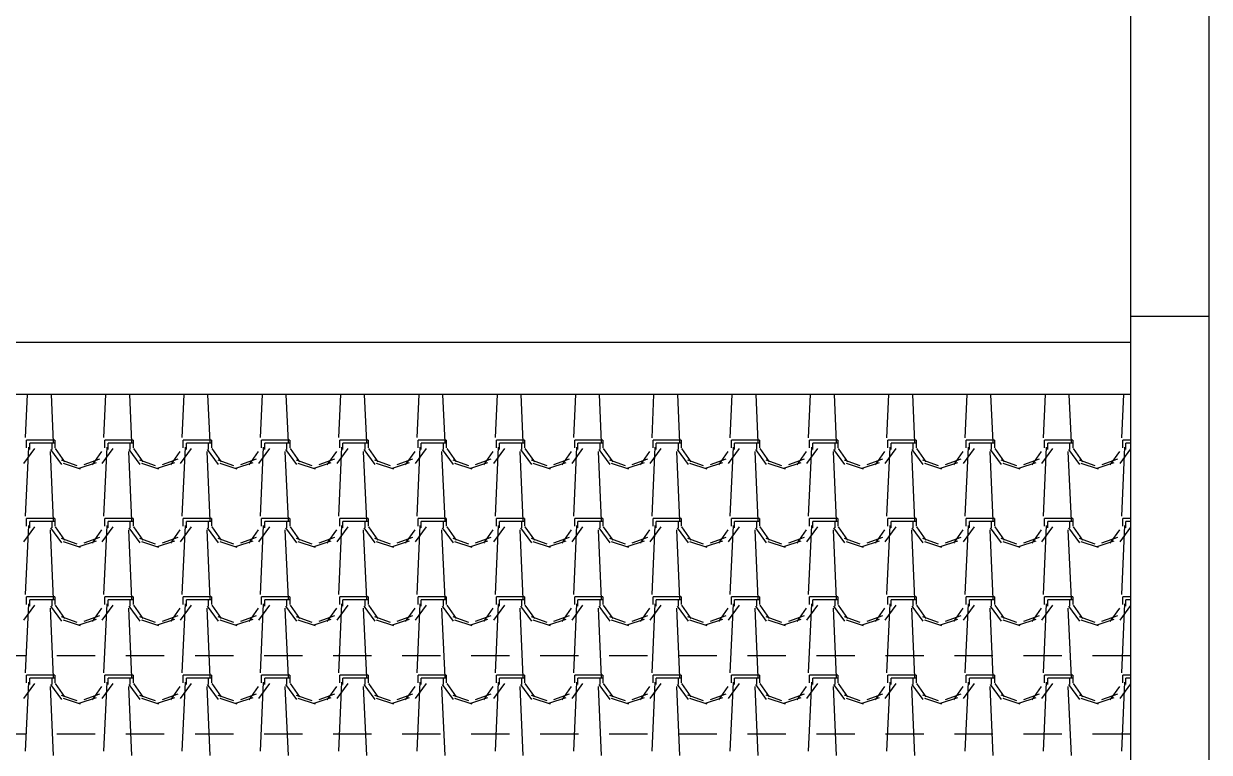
# Model space of a CAD drawing. Header units: millimetres. Extents: x 3923 to 4007, y 744 to 863.
# Drawn here: x 3937.23 to 3941.093, y 853.396 to 855.769 of the extents above; entities that cross this region are included whole.
import ezdxf

# ---------------------------------------------------------------- set-up
doc = ezdxf.new("R2010")
doc.units = ezdxf.units.MM
doc.linetypes.add('HIDDEN2', pattern=[0.1875, 0.125, -0.0625])
doc.layers.add('-HIDRO', color=8, linetype='Continuous')

msp = doc.modelspace()

# ---------------------------------------------------------------- linework, layer by layer
at = {"layer": '-HIDRO'}
for p, q in [((3941.0931, 854.816), (3941.0931, 860.5143)), ((3940.838, 854.816), (3940.838, 860.2592)), ((3940.838, 846.6512), (3940.838, 854.816)), ((3940.838, 854.816), (3941.0931, 854.816)), ((3941.0931, 842.3136), (3941.0931, 854.816)), ((3940.838, 854.7309), (3936.0752, 854.7309)), ((3940.838, 854.5608), (3931.1423, 854.5608))]:
    msp.add_line(p, q, dxfattribs=at)
at = {"layer": '-HIDRO', "linetype": 'Continuous'}
for p, q in [((3937.2413, 854.5608), (3937.2349, 854.4206)), ((3937.3189, 854.5608), (3937.3259, 854.4059)), ((3937.4965, 854.5608), (3937.4901, 854.4206)), ((3937.574, 854.5608), (3937.5811, 854.4059)), ((3937.7516, 854.5608), (3937.7452, 854.4206)), ((3937.8292, 854.5608), (3937.8362, 854.4059)), ((3938.0068, 854.5608), (3938.0004, 854.4206)), ((3938.0843, 854.5608), (3938.0914, 854.4059)), ((3938.2619, 854.5608), (3938.2555, 854.4206)), ((3938.3395, 854.5608), (3938.3465, 854.4059)), ((3938.5171, 854.5608), (3938.5107, 854.4206)), ((3938.5946, 854.5608), (3938.6017, 854.4059)), ((3938.7722, 854.5608), (3938.7658, 854.4206)), ((3938.8498, 854.5608), (3938.8568, 854.4059)), ((3939.0274, 854.5608), (3939.021, 854.4206)), ((3939.1049, 854.5608), (3939.112, 854.4059)), ((3939.2825, 854.5608), (3939.2761, 854.4205)), ((3939.3601, 854.5608), (3939.3671, 854.4059)), ((3939.5377, 854.5608), (3939.5313, 854.4205)), ((3939.6152, 854.5608), (3939.6223, 854.4059)), ((3939.7928, 854.5608), (3939.7864, 854.4205)), ((3939.8704, 854.5608), (3939.8774, 854.4059)), ((3940.048, 854.5608), (3940.0416, 854.4205)), ((3940.1256, 854.5608), (3940.1326, 854.4059)), ((3940.3031, 854.5608), (3940.2967, 854.4205)), ((3940.3807, 854.5608), (3940.3877, 854.4059)), ((3940.5583, 854.5608), (3940.5519, 854.4205)), ((3940.6359, 854.5608), (3940.6429, 854.4059)), ((3940.8134, 854.5608), (3940.8071, 854.4205)), ((3937.321, 854.4126), (3937.2393, 854.4126)), ((3937.2393, 854.3871), (3937.2393, 854.4126)), ((3937.3312, 854.4126), (3937.321, 854.4126)), ((3937.3312, 854.4126), (3937.3312, 854.3871)), ((3937.5761, 854.4126), (3937.4945, 854.4126)), ((3937.4945, 854.3871), (3937.4945, 854.4126)), ((3937.5863, 854.4126), (3937.5761, 854.4126)), ((3937.5863, 854.4126), (3937.5863, 854.3871)), ((3937.8313, 854.4126), (3937.7496, 854.4126)), ((3937.7496, 854.3871), (3937.7496, 854.4126)), ((3937.8415, 854.4126), (3937.8313, 854.4126)), ((3937.8415, 854.4126), (3937.8415, 854.3871)), ((3938.0864, 854.4126), (3938.0048, 854.4126)), ((3938.0048, 854.3871), (3938.0048, 854.4126)), ((3938.0966, 854.4126), (3938.0864, 854.4126)), ((3938.0966, 854.4126), (3938.0966, 854.3871)), ((3938.3416, 854.4126), (3938.2599, 854.4126)), ((3938.2599, 854.3871), (3938.2599, 854.4126)), ((3938.3518, 854.4126), (3938.3416, 854.4126)), ((3938.3518, 854.4126), (3938.3518, 854.3871)), ((3938.5967, 854.4126), (3938.5151, 854.4126)), ((3938.5151, 854.3871), (3938.5151, 854.4126)), ((3938.6069, 854.4126), (3938.5967, 854.4126)), ((3938.6069, 854.4126), (3938.6069, 854.3871)), ((3938.8519, 854.4126), (3938.7702, 854.4126)), ((3938.7702, 854.3871), (3938.7702, 854.4126)), ((3938.8621, 854.4126), (3938.8519, 854.4126)), ((3938.8621, 854.4126), (3938.8621, 854.3871)), ((3939.107, 854.4126), (3939.0254, 854.4126)), ((3939.0254, 854.3871), (3939.0254, 854.4126)), ((3939.1172, 854.4126), (3939.107, 854.4126)), ((3939.1172, 854.4126), (3939.1172, 854.3871)), ((3939.3622, 854.4126), (3939.2805, 854.4126)), ((3939.2805, 854.3871), (3939.2805, 854.4126)), ((3939.3724, 854.4126), (3939.3622, 854.4126)), ((3939.3724, 854.4126), (3939.3724, 854.3871)), ((3939.6173, 854.4126), (3939.5357, 854.4126)), ((3939.5357, 854.3871), (3939.5357, 854.4126)), ((3939.6275, 854.4126), (3939.6173, 854.4126)), ((3939.6275, 854.4126), (3939.6275, 854.3871)), ((3939.8725, 854.4126), (3939.7908, 854.4126)), ((3939.7908, 854.3871), (3939.7908, 854.4126)), ((3939.8827, 854.4126), (3939.8725, 854.4126)), ((3939.8827, 854.4126), (3939.8827, 854.3871)), ((3940.1276, 854.4126), (3940.046, 854.4126)), ((3940.046, 854.3871), (3940.046, 854.4126)), ((3940.1378, 854.4126), (3940.1276, 854.4126)), ((3940.1378, 854.4126), (3940.1378, 854.3871)), ((3940.3828, 854.4126), (3940.3011, 854.4126)), ((3940.3011, 854.3871), (3940.3011, 854.4126)), ((3940.393, 854.4126), (3940.3828, 854.4126)), ((3940.393, 854.4126), (3940.393, 854.3871)), ((3940.6379, 854.4126), (3940.5563, 854.4126)), ((3940.5563, 854.3871), (3940.5563, 854.4126)), ((3940.6481, 854.4126), (3940.6379, 854.4126)), ((3940.6481, 854.4126), (3940.6481, 854.3871)), ((3940.838, 854.4126), (3940.8114, 854.4126)), ((3940.8114, 854.3871), (3940.8114, 854.4126)), ((3937.2305, 854.3367), (3937.2662, 854.3852)), ((3937.2451, 854.39), (3937.2349, 854.1654)), ((3937.321, 854.4024), (3937.2495, 854.4024)), ((3937.2495, 854.382), (3937.2495, 854.4024)), ((3937.3157, 854.3753), (3937.3259, 854.1508)), ((3937.3176, 854.3818), (3937.3533, 854.3333)), ((3937.321, 854.4024), (3937.321, 854.382)), ((3937.3312, 854.4024), (3937.321, 854.4024)), ((3937.3323, 854.3856), (3937.3629, 854.3422)), ((3937.4537, 854.3323), (3937.4843, 854.3757)), ((3937.4857, 854.3367), (3937.5214, 854.3852)), ((3937.5003, 854.39), (3937.4901, 854.1654)), ((3937.5761, 854.4024), (3937.5047, 854.4024)), ((3937.5047, 854.382), (3937.5047, 854.4024)), ((3937.5709, 854.3753), (3937.5811, 854.1508)), ((3937.5727, 854.3818), (3937.6085, 854.3333)), ((3937.5761, 854.4024), (3937.5761, 854.382)), ((3937.5863, 854.4024), (3937.5761, 854.4024)), ((3937.5875, 854.3856), (3937.6181, 854.3422)), ((3937.7088, 854.3323), (3937.7394, 854.3757)), ((3937.7408, 854.3367), (3937.7765, 854.3852)), ((3937.7554, 854.3899), (3937.7452, 854.1654)), ((3937.8313, 854.4024), (3937.7598, 854.4024)), ((3937.7598, 854.382), (3937.7598, 854.4024)), ((3937.826, 854.3753), (3937.8362, 854.1508)), ((3937.8279, 854.3818), (3937.8636, 854.3333)), ((3937.8313, 854.4024), (3937.8313, 854.382)), ((3937.8415, 854.4024), (3937.8313, 854.4024)), ((3937.8426, 854.3856), (3937.8732, 854.3422)), ((3937.964, 854.3323), (3937.9946, 854.3757)), ((3937.996, 854.3367), (3938.0317, 854.3852)), ((3938.0106, 854.3899), (3938.0004, 854.1654)), ((3938.0864, 854.4024), (3938.015, 854.4024)), ((3938.015, 854.382), (3938.015, 854.4024)), ((3938.0812, 854.3753), (3938.0914, 854.1508)), ((3938.083, 854.3818), (3938.1188, 854.3333)), ((3938.0864, 854.4024), (3938.0864, 854.382)), ((3938.0966, 854.4024), (3938.0864, 854.4024)), ((3938.0978, 854.3856), (3938.1284, 854.3422)), ((3938.2191, 854.3323), (3938.2497, 854.3757)), ((3938.2511, 854.3367), (3938.2868, 854.3852)), ((3938.2657, 854.3899), (3938.2555, 854.1654)), ((3938.3416, 854.4024), (3938.2701, 854.4024)), ((3938.2701, 854.382), (3938.2701, 854.4024)), ((3938.3363, 854.3753), (3938.3465, 854.1508)), ((3938.3382, 854.3818), (3938.3739, 854.3333)), ((3938.3416, 854.4024), (3938.3416, 854.382)), ((3938.3518, 854.4024), (3938.3416, 854.4024)), ((3938.3529, 854.3856), (3938.3835, 854.3422)), ((3938.4743, 854.3323), (3938.5049, 854.3757)), ((3938.5063, 854.3367), (3938.542, 854.3852)), ((3938.5209, 854.3899), (3938.5107, 854.1654)), ((3938.5967, 854.4024), (3938.5253, 854.4024)), ((3938.5253, 854.382), (3938.5253, 854.4024)), ((3938.5915, 854.3753), (3938.6017, 854.1508)), ((3938.5933, 854.3818), (3938.6291, 854.3333)), ((3938.5967, 854.4024), (3938.5967, 854.382)), ((3938.6069, 854.4024), (3938.5967, 854.4024)), ((3938.6081, 854.3856), (3938.6387, 854.3422)), ((3938.7294, 854.3323), (3938.76, 854.3757)), ((3938.7614, 854.3367), (3938.7971, 854.3852)), ((3938.776, 854.3899), (3938.7658, 854.1654)), ((3938.8519, 854.4024), (3938.7804, 854.4024)), ((3938.7804, 854.382), (3938.7804, 854.4024)), ((3938.8466, 854.3753), (3938.8568, 854.1508)), ((3938.8485, 854.3818), (3938.8842, 854.3333)), ((3938.8519, 854.4024), (3938.8519, 854.382)), ((3938.8621, 854.4024), (3938.8519, 854.4024)), ((3938.8632, 854.3856), (3938.8938, 854.3422)), ((3938.9846, 854.3323), (3939.0152, 854.3757)), ((3939.0166, 854.3367), (3939.0523, 854.3852)), ((3939.0312, 854.3899), (3939.021, 854.1654)), ((3939.107, 854.4024), (3939.0356, 854.4024)), ((3939.0356, 854.382), (3939.0356, 854.4024)), ((3939.1018, 854.3753), (3939.112, 854.1508)), ((3939.1036, 854.3818), (3939.1394, 854.3333)), ((3939.107, 854.4024), (3939.107, 854.382)), ((3939.1172, 854.4024), (3939.107, 854.4024)), ((3939.1184, 854.3856), (3939.149, 854.3422)), ((3939.2397, 854.3323), (3939.2703, 854.3757)), ((3939.2717, 854.3367), (3939.3074, 854.3852)), ((3939.2863, 854.3899), (3939.2761, 854.1654)), ((3939.3622, 854.4024), (3939.2907, 854.4024)), ((3939.2907, 854.382), (3939.2907, 854.4024)), ((3939.3569, 854.3753), (3939.3671, 854.1508)), ((3939.3588, 854.3818), (3939.3945, 854.3333)), ((3939.3622, 854.4024), (3939.3622, 854.382)), ((3939.3724, 854.4024), (3939.3622, 854.4024)), ((3939.3735, 854.3856), (3939.4041, 854.3422)), ((3939.4949, 854.3323), (3939.5255, 854.3757)), ((3939.5268, 854.3367), (3939.5626, 854.3852)), ((3939.5415, 854.3899), (3939.5313, 854.1654)), ((3939.6173, 854.4024), (3939.5459, 854.4024)), ((3939.5459, 854.382), (3939.5459, 854.4024)), ((3939.6121, 854.3753), (3939.6223, 854.1508)), ((3939.6139, 854.3818), (3939.6496, 854.3333)), ((3939.6173, 854.4024), (3939.6173, 854.382)), ((3939.6275, 854.4024), (3939.6173, 854.4024)), ((3939.6287, 854.3856), (3939.6593, 854.3422)), ((3939.75, 854.3323), (3939.7806, 854.3757)), ((3939.782, 854.3367), (3939.8177, 854.3852)), ((3939.7967, 854.3899), (3939.7864, 854.1654)), ((3939.8725, 854.4024), (3939.801, 854.4024)), ((3939.801, 854.382), (3939.801, 854.4024)), ((3939.8672, 854.3753), (3939.8774, 854.1508)), ((3939.8691, 854.3818), (3939.9048, 854.3333)), ((3939.8725, 854.4024), (3939.8725, 854.382)), ((3939.8827, 854.4024), (3939.8725, 854.4024)), ((3939.8838, 854.3856), (3939.9144, 854.3422)), ((3940.0052, 854.3323), (3940.0358, 854.3757)), ((3940.0371, 854.3367), (3940.0729, 854.3852)), ((3940.0518, 854.3899), (3940.0416, 854.1654)), ((3940.1276, 854.4024), (3940.0562, 854.4024)), ((3940.0562, 854.382), (3940.0562, 854.4024)), ((3940.1224, 854.3753), (3940.1326, 854.1508)), ((3940.1242, 854.3818), (3940.1599, 854.3333)), ((3940.1276, 854.4024), (3940.1276, 854.382)), ((3940.1378, 854.4024), (3940.1276, 854.4024)), ((3940.139, 854.3856), (3940.1696, 854.3422)), ((3940.2603, 854.3323), (3940.2909, 854.3757)), ((3940.2923, 854.3367), (3940.328, 854.3852)), ((3940.307, 854.3899), (3940.2967, 854.1654)), ((3940.3828, 854.4024), (3940.3113, 854.4024)), ((3940.3113, 854.382), (3940.3113, 854.4024)), ((3940.3775, 854.3753), (3940.3877, 854.1508)), ((3940.3794, 854.3818), (3940.4151, 854.3333)), ((3940.3828, 854.4024), (3940.3828, 854.382)), ((3940.393, 854.4024), (3940.3828, 854.4024)), ((3940.3941, 854.3856), (3940.4248, 854.3422)), ((3940.5155, 854.3323), (3940.5461, 854.3757)), ((3940.5474, 854.3367), (3940.5832, 854.3852)), ((3940.5621, 854.3899), (3940.5519, 854.1654)), ((3940.6379, 854.4024), (3940.5665, 854.4024)), ((3940.5665, 854.382), (3940.5665, 854.4024)), ((3940.6327, 854.3753), (3940.6429, 854.1508)), ((3940.6345, 854.3818), (3940.6702, 854.3333)), ((3940.6379, 854.4024), (3940.6379, 854.382)), ((3940.6481, 854.4024), (3940.6379, 854.4024)), ((3940.6493, 854.3856), (3940.6799, 854.3422)), ((3940.7706, 854.3323), (3940.8013, 854.3757)), ((3940.8026, 854.3367), (3940.838, 854.3847)), ((3940.8173, 854.3899), (3940.8071, 854.1654)), ((3940.838, 854.4024), (3940.8216, 854.4024)), ((3940.8216, 854.382), (3940.8216, 854.4024)), ((3937.3521, 854.348), (3937.4031, 854.3301)), ((3937.3581, 854.3372), (3937.4143, 854.3194)), ((3937.4105, 854.3216), (3937.4667, 854.3395)), ((3937.4266, 854.3335), (3937.4776, 854.3514)), ((3937.6073, 854.348), (3937.6583, 854.3301)), ((3937.6133, 854.3372), (3937.6694, 854.3194)), ((3937.6657, 854.3216), (3937.7218, 854.3395)), ((3937.6818, 854.3335), (3937.7328, 854.3514)), ((3937.8624, 854.348), (3937.9134, 854.3301)), ((3937.8684, 854.3372), (3937.9246, 854.3194)), ((3937.9208, 854.3216), (3937.977, 854.3395)), ((3937.9369, 854.3335), (3937.9879, 854.3514)), ((3938.1176, 854.348), (3938.1686, 854.3301)), ((3938.1236, 854.3372), (3938.1797, 854.3194)), ((3938.176, 854.3216), (3938.2321, 854.3395)), ((3938.1921, 854.3335), (3938.2431, 854.3514)), ((3938.3727, 854.348), (3938.4237, 854.3301)), ((3938.3787, 854.3372), (3938.4349, 854.3194)), ((3938.4311, 854.3216), (3938.4873, 854.3395)), ((3938.4472, 854.3335), (3938.4982, 854.3514)), ((3938.6279, 854.348), (3938.6789, 854.3301)), ((3938.6339, 854.3372), (3938.69, 854.3194)), ((3938.6863, 854.3216), (3938.7424, 854.3395)), ((3938.7024, 854.3335), (3938.7534, 854.3514)), ((3938.883, 854.348), (3938.934, 854.3301)), ((3938.889, 854.3372), (3938.9452, 854.3194)), ((3938.9414, 854.3216), (3938.9976, 854.3395)), ((3938.9575, 854.3335), (3939.0085, 854.3514)), ((3939.1382, 854.348), (3939.1892, 854.3301)), ((3939.1442, 854.3372), (3939.2003, 854.3194)), ((3939.1966, 854.3216), (3939.2527, 854.3395)), ((3939.2127, 854.3335), (3939.2637, 854.3514)), ((3939.3933, 854.348), (3939.4443, 854.3301)), ((3939.3993, 854.3372), (3939.4555, 854.3194)), ((3939.4517, 854.3216), (3939.5079, 854.3395)), ((3939.4678, 854.3335), (3939.5188, 854.3514)), ((3939.6485, 854.348), (3939.6995, 854.3301)), ((3939.6545, 854.3372), (3939.7106, 854.3194)), ((3939.7069, 854.3216), (3939.763, 854.3395)), ((3939.723, 854.3335), (3939.774, 854.3514)), ((3939.9036, 854.348), (3939.9546, 854.3301)), ((3939.9096, 854.3372), (3939.9658, 854.3194)), ((3939.962, 854.3216), (3940.0182, 854.3395)), ((3939.9781, 854.3335), (3940.0291, 854.3514)), ((3940.1588, 854.348), (3940.2098, 854.3301)), ((3940.1648, 854.3372), (3940.2209, 854.3194)), ((3940.2172, 854.3216), (3940.2733, 854.3395)), ((3940.2333, 854.3335), (3940.2843, 854.3514)), ((3940.4139, 854.348), (3940.4649, 854.3301)), ((3940.4199, 854.3372), (3940.4761, 854.3194)), ((3940.4723, 854.3216), (3940.5285, 854.3395)), ((3940.4884, 854.3335), (3940.5394, 854.3514)), ((3940.6691, 854.348), (3940.7201, 854.3301)), ((3940.6751, 854.3372), (3940.7312, 854.3194)), ((3940.7275, 854.3216), (3940.7836, 854.3395)), ((3940.7436, 854.3335), (3940.7946, 854.3514)), ((3937.321, 854.1575), (3937.2393, 854.1575)), ((3937.2393, 854.132), (3937.2393, 854.1575)), ((3937.321, 854.1473), (3937.2495, 854.1473)), ((3937.2495, 854.1269), (3937.2495, 854.1473)), ((3937.3312, 854.1575), (3937.321, 854.1575)), ((3937.321, 854.1473), (3937.321, 854.1269)), ((3937.3312, 854.1473), (3937.321, 854.1473)), ((3937.3312, 854.1575), (3937.3312, 854.132)), ((3937.5761, 854.1575), (3937.4945, 854.1575)), ((3937.4945, 854.132), (3937.4945, 854.1575)), ((3937.5761, 854.1473), (3937.5047, 854.1473)), ((3937.5047, 854.1269), (3937.5047, 854.1473)), ((3937.5863, 854.1575), (3937.5761, 854.1575)), ((3937.5761, 854.1473), (3937.5761, 854.1269)), ((3937.5863, 854.1473), (3937.5761, 854.1473)), ((3937.5863, 854.1575), (3937.5863, 854.132)), ((3937.8313, 854.1575), (3937.7496, 854.1575)), ((3937.7496, 854.132), (3937.7496, 854.1575)), ((3937.8313, 854.1473), (3937.7598, 854.1473)), ((3937.7598, 854.1269), (3937.7598, 854.1473)), ((3937.8415, 854.1575), (3937.8313, 854.1575)), ((3937.8313, 854.1473), (3937.8313, 854.1269)), ((3937.8415, 854.1473), (3937.8313, 854.1473)), ((3937.8415, 854.1575), (3937.8415, 854.132)), ((3938.0864, 854.1575), (3938.0048, 854.1575)), ((3938.0048, 854.132), (3938.0048, 854.1575)), ((3938.0864, 854.1473), (3938.015, 854.1473)), ((3938.015, 854.1269), (3938.015, 854.1473)), ((3938.0966, 854.1575), (3938.0864, 854.1575)), ((3938.0864, 854.1473), (3938.0864, 854.1269)), ((3938.0966, 854.1473), (3938.0864, 854.1473)), ((3938.0966, 854.1575), (3938.0966, 854.132)), ((3938.3416, 854.1575), (3938.2599, 854.1575)), ((3938.2599, 854.132), (3938.2599, 854.1575)), ((3938.3416, 854.1473), (3938.2701, 854.1473)), ((3938.2701, 854.1269), (3938.2701, 854.1473)), ((3938.3518, 854.1575), (3938.3416, 854.1575)), ((3938.3416, 854.1473), (3938.3416, 854.1269)), ((3938.3518, 854.1473), (3938.3416, 854.1473)), ((3938.3518, 854.1575), (3938.3518, 854.132)), ((3938.5967, 854.1575), (3938.5151, 854.1575)), ((3938.5151, 854.132), (3938.5151, 854.1575)), ((3938.5967, 854.1473), (3938.5253, 854.1473)), ((3938.5253, 854.1269), (3938.5253, 854.1473)), ((3938.6069, 854.1575), (3938.5967, 854.1575)), ((3938.5967, 854.1473), (3938.5967, 854.1269)), ((3938.6069, 854.1473), (3938.5967, 854.1473)), ((3938.6069, 854.1575), (3938.6069, 854.132)), ((3938.8519, 854.1575), (3938.7702, 854.1575)), ((3938.7702, 854.132), (3938.7702, 854.1575)), ((3938.8519, 854.1473), (3938.7804, 854.1473)), ((3938.7804, 854.1269), (3938.7804, 854.1473)), ((3938.8621, 854.1575), (3938.8519, 854.1575)), ((3938.8519, 854.1473), (3938.8519, 854.1269)), ((3938.8621, 854.1473), (3938.8519, 854.1473)), ((3938.8621, 854.1575), (3938.8621, 854.132)), ((3939.107, 854.1575), (3939.0254, 854.1575)), ((3939.0254, 854.132), (3939.0254, 854.1575)), ((3939.107, 854.1473), (3939.0356, 854.1473)), ((3939.0356, 854.1269), (3939.0356, 854.1473)), ((3939.1172, 854.1575), (3939.107, 854.1575)), ((3939.107, 854.1473), (3939.107, 854.1269)), ((3939.1172, 854.1473), (3939.107, 854.1473)), ((3939.1172, 854.1575), (3939.1172, 854.132)), ((3939.3622, 854.1575), (3939.2805, 854.1575)), ((3939.2805, 854.132), (3939.2805, 854.1575)), ((3939.3622, 854.1473), (3939.2907, 854.1473)), ((3939.2907, 854.1269), (3939.2907, 854.1473)), ((3939.3724, 854.1575), (3939.3622, 854.1575)), ((3939.3622, 854.1473), (3939.3622, 854.1269)), ((3939.3724, 854.1473), (3939.3622, 854.1473)), ((3939.3724, 854.1575), (3939.3724, 854.132)), ((3939.6173, 854.1575), (3939.5357, 854.1575)), ((3939.5357, 854.132), (3939.5357, 854.1575)), ((3939.6173, 854.1473), (3939.5459, 854.1473)), ((3939.5459, 854.1269), (3939.5459, 854.1473)), ((3939.6275, 854.1575), (3939.6173, 854.1575)), ((3939.6173, 854.1473), (3939.6173, 854.1269)), ((3939.6275, 854.1473), (3939.6173, 854.1473)), ((3939.6275, 854.1575), (3939.6275, 854.132)), ((3939.8725, 854.1575), (3939.7908, 854.1575)), ((3939.7908, 854.132), (3939.7908, 854.1575)), ((3939.8725, 854.1473), (3939.801, 854.1473)), ((3939.801, 854.1269), (3939.801, 854.1473)), ((3939.8827, 854.1575), (3939.8725, 854.1575)), ((3939.8725, 854.1473), (3939.8725, 854.1269)), ((3939.8827, 854.1473), (3939.8725, 854.1473)), ((3939.8827, 854.1575), (3939.8827, 854.132)), ((3940.1276, 854.1575), (3940.046, 854.1575)), ((3940.046, 854.132), (3940.046, 854.1575)), ((3940.1276, 854.1473), (3940.0562, 854.1473)), ((3940.0562, 854.1269), (3940.0562, 854.1473)), ((3940.1378, 854.1575), (3940.1276, 854.1575)), ((3940.1276, 854.1473), (3940.1276, 854.1269)), ((3940.1378, 854.1473), (3940.1276, 854.1473)), ((3940.1378, 854.1575), (3940.1378, 854.132)), ((3940.3828, 854.1575), (3940.3011, 854.1575)), ((3940.3011, 854.132), (3940.3011, 854.1575)), ((3940.3828, 854.1473), (3940.3113, 854.1473)), ((3940.3113, 854.1269), (3940.3113, 854.1473)), ((3940.393, 854.1575), (3940.3828, 854.1575)), ((3940.3828, 854.1473), (3940.3828, 854.1269)), ((3940.393, 854.1473), (3940.3828, 854.1473)), ((3940.393, 854.1575), (3940.393, 854.132)), ((3940.6379, 854.1575), (3940.5563, 854.1575)), ((3940.5563, 854.132), (3940.5563, 854.1575)), ((3940.6379, 854.1473), (3940.5665, 854.1473)), ((3940.5665, 854.1269), (3940.5665, 854.1473)), ((3940.6481, 854.1575), (3940.6379, 854.1575)), ((3940.6379, 854.1473), (3940.6379, 854.1269)), ((3940.6481, 854.1473), (3940.6379, 854.1473)), ((3940.6481, 854.1575), (3940.6481, 854.132)), ((3940.838, 854.1575), (3940.8114, 854.1575)), ((3940.8114, 854.132), (3940.8114, 854.1575)), ((3940.838, 854.1473), (3940.8216, 854.1473)), ((3940.8216, 854.1269), (3940.8216, 854.1473)), ((3937.2305, 854.0815), (3937.2662, 854.13)), ((3937.2451, 854.1348), (3937.2349, 853.9103)), ((3937.3157, 854.1201), (3937.3259, 853.8956)), ((3937.3176, 854.1267), (3937.3533, 854.0782)), ((3937.3323, 854.1305), (3937.3629, 854.0871)), ((3937.4537, 854.0771), (3937.4843, 854.1205)), ((3937.4857, 854.0815), (3937.5214, 854.13)), ((3937.5003, 854.1348), (3937.4901, 853.9103)), ((3937.5709, 854.1201), (3937.5811, 853.8956)), ((3937.5727, 854.1267), (3937.6085, 854.0782)), ((3937.5875, 854.1305), (3937.6181, 854.0871)), ((3937.7088, 854.0771), (3937.7394, 854.1205)), ((3937.7408, 854.0815), (3937.7765, 854.13)), ((3937.7554, 854.1348), (3937.7452, 853.9103)), ((3937.826, 854.1201), (3937.8362, 853.8956)), ((3937.8279, 854.1267), (3937.8636, 854.0782)), ((3937.8426, 854.1305), (3937.8732, 854.0871)), ((3937.964, 854.0771), (3937.9946, 854.1205)), ((3937.996, 854.0815), (3938.0317, 854.13)), ((3938.0106, 854.1348), (3938.0004, 853.9103)), ((3938.0812, 854.1201), (3938.0914, 853.8956)), ((3938.083, 854.1267), (3938.1188, 854.0782)), ((3938.0978, 854.1305), (3938.1284, 854.0871)), ((3938.2191, 854.0771), (3938.2497, 854.1205)), ((3938.2511, 854.0815), (3938.2868, 854.13)), ((3938.2657, 854.1348), (3938.2555, 853.9103)), ((3938.3363, 854.1201), (3938.3465, 853.8956)), ((3938.3382, 854.1267), (3938.3739, 854.0782)), ((3938.3529, 854.1305), (3938.3835, 854.0871)), ((3938.4743, 854.0771), (3938.5049, 854.1205)), ((3938.5063, 854.0815), (3938.542, 854.13)), ((3938.5209, 854.1348), (3938.5107, 853.9103)), ((3938.5915, 854.1202), (3938.6017, 853.8956)), ((3938.5933, 854.1267), (3938.6291, 854.0782)), ((3938.6081, 854.1305), (3938.6387, 854.0871)), ((3938.7294, 854.0771), (3938.76, 854.1205)), ((3938.7614, 854.0815), (3938.7971, 854.13)), ((3938.776, 854.1348), (3938.7658, 853.9103)), ((3938.8466, 854.1202), (3938.8568, 853.8956)), ((3938.8485, 854.1267), (3938.8842, 854.0782)), ((3938.8632, 854.1305), (3938.8938, 854.0871)), ((3938.9846, 854.0771), (3939.0152, 854.1205)), ((3939.0165, 854.0815), (3939.0523, 854.13)), ((3939.0312, 854.1348), (3939.021, 853.9103)), ((3939.1018, 854.1202), (3939.112, 853.8956)), ((3939.1036, 854.1267), (3939.1394, 854.0782)), ((3939.1184, 854.1304), (3939.149, 854.0871)), ((3939.2397, 854.0771), (3939.2703, 854.1205)), ((3939.2717, 854.0815), (3939.3074, 854.13)), ((3939.2863, 854.1348), (3939.2761, 853.9102)), ((3939.3569, 854.1202), (3939.3671, 853.8956)), ((3939.3588, 854.1267), (3939.3945, 854.0782)), ((3939.3735, 854.1304), (3939.4041, 854.0871)), ((3939.4949, 854.0771), (3939.5255, 854.1205)), ((3939.5268, 854.0815), (3939.5626, 854.13)), ((3939.5415, 854.1348), (3939.5313, 853.9102)), ((3939.6121, 854.1202), (3939.6223, 853.8956)), ((3939.6139, 854.1267), (3939.6496, 854.0782)), ((3939.6287, 854.1304), (3939.6593, 854.0871)), ((3939.75, 854.0771), (3939.7806, 854.1205)), ((3939.782, 854.0815), (3939.8177, 854.13)), ((3939.7967, 854.1348), (3939.7864, 853.9102)), ((3939.8672, 854.1202), (3939.8774, 853.8956)), ((3939.8691, 854.1267), (3939.9048, 854.0782)), ((3939.8838, 854.1304), (3939.9144, 854.0871)), ((3940.0052, 854.0772), (3940.0358, 854.1205)), ((3940.0371, 854.0815), (3940.0729, 854.13)), ((3940.0518, 854.1348), (3940.0416, 853.9102)), ((3940.1224, 854.1202), (3940.1326, 853.8956)), ((3940.1242, 854.1267), (3940.1599, 854.0782)), ((3940.139, 854.1304), (3940.1696, 854.0871)), ((3940.2603, 854.0772), (3940.291, 854.1205)), ((3940.2923, 854.0815), (3940.328, 854.13)), ((3940.307, 854.1348), (3940.2967, 853.9102)), ((3940.3775, 854.1202), (3940.3877, 853.8956)), ((3940.3794, 854.1267), (3940.4151, 854.0782)), ((3940.3941, 854.1304), (3940.4248, 854.0871)), ((3940.5155, 854.0772), (3940.5461, 854.1205)), ((3940.5474, 854.0815), (3940.5832, 854.13)), ((3940.5621, 854.1348), (3940.5519, 853.9102)), ((3940.6327, 854.1202), (3940.6429, 853.8956)), ((3940.6345, 854.1267), (3940.6702, 854.0782)), ((3940.6493, 854.1304), (3940.6799, 854.0871)), ((3940.7706, 854.0772), (3940.8013, 854.1205)), ((3940.8026, 854.0815), (3940.838, 854.1296)), ((3940.8173, 854.1348), (3940.8071, 853.9102)), ((3937.3521, 854.0929), (3937.4031, 854.075)), ((3937.3581, 854.0821), (3937.4143, 854.0642)), ((3937.4105, 854.0665), (3937.4667, 854.0843)), ((3937.4266, 854.0784), (3937.4776, 854.0962)), ((3937.6073, 854.0929), (3937.6583, 854.075)), ((3937.6133, 854.0821), (3937.6694, 854.0642)), ((3937.6657, 854.0665), (3937.7218, 854.0843)), ((3937.6818, 854.0784), (3937.7328, 854.0962)), ((3937.8624, 854.0929), (3937.9134, 854.075)), ((3937.8684, 854.0821), (3937.9246, 854.0642)), ((3937.9208, 854.0665), (3937.977, 854.0843)), ((3937.9369, 854.0784), (3937.9879, 854.0962)), ((3938.1176, 854.0929), (3938.1686, 854.075)), ((3938.1236, 854.0821), (3938.1797, 854.0642)), ((3938.176, 854.0665), (3938.2321, 854.0843)), ((3938.1921, 854.0784), (3938.2431, 854.0962)), ((3938.3727, 854.0929), (3938.4237, 854.075)), ((3938.3787, 854.0821), (3938.4349, 854.0642)), ((3938.4311, 854.0665), (3938.4873, 854.0843)), ((3938.4472, 854.0784), (3938.4982, 854.0962)), ((3938.6279, 854.0929), (3938.6789, 854.075)), ((3938.6339, 854.0821), (3938.69, 854.0642)), ((3938.6863, 854.0665), (3938.7424, 854.0843)), ((3938.7024, 854.0784), (3938.7534, 854.0962)), ((3938.883, 854.0929), (3938.934, 854.075)), ((3938.889, 854.0821), (3938.9452, 854.0642)), ((3938.9414, 854.0665), (3938.9976, 854.0843)), ((3938.9575, 854.0784), (3939.0085, 854.0962)), ((3939.1382, 854.0929), (3939.1892, 854.075)), ((3939.1442, 854.0821), (3939.2003, 854.0642)), ((3939.1966, 854.0665), (3939.2527, 854.0843)), ((3939.2127, 854.0784), (3939.2637, 854.0962)), ((3939.3933, 854.0929), (3939.4443, 854.075)), ((3939.3993, 854.0821), (3939.4555, 854.0642)), ((3939.4517, 854.0665), (3939.5079, 854.0843)), ((3939.4678, 854.0784), (3939.5188, 854.0962)), ((3939.6485, 854.0929), (3939.6995, 854.075)), ((3939.6545, 854.0821), (3939.7106, 854.0642)), ((3939.7069, 854.0665), (3939.763, 854.0843)), ((3939.723, 854.0784), (3939.774, 854.0962)), ((3939.9036, 854.0929), (3939.9546, 854.075)), ((3939.9096, 854.0821), (3939.9658, 854.0642)), ((3939.962, 854.0665), (3940.0182, 854.0843)), ((3939.9781, 854.0784), (3940.0291, 854.0962)), ((3940.1588, 854.0929), (3940.2098, 854.075)), ((3940.1648, 854.0821), (3940.2209, 854.0642)), ((3940.2172, 854.0665), (3940.2733, 854.0843)), ((3940.2333, 854.0784), (3940.2843, 854.0962)), ((3940.4139, 854.0929), (3940.4649, 854.075)), ((3940.4199, 854.0821), (3940.4761, 854.0642)), ((3940.4723, 854.0665), (3940.5285, 854.0843)), ((3940.4884, 854.0784), (3940.5394, 854.0962)), ((3940.6691, 854.0929), (3940.7201, 854.075)), ((3940.6751, 854.0821), (3940.7312, 854.0642)), ((3940.7275, 854.0665), (3940.7836, 854.0843)), ((3940.7435, 854.0784), (3940.7946, 854.0962)), ((3937.2305, 853.8264), (3937.2662, 853.8749)), ((3937.2451, 853.8797), (3937.2349, 853.6551)), ((3937.321, 853.9023), (3937.2393, 853.9023)), ((3937.2393, 853.8768), (3937.2393, 853.9023)), ((3937.321, 853.8921), (3937.2495, 853.8921)), ((3937.2495, 853.8717), (3937.2495, 853.8921)), ((3937.3176, 853.8715), (3937.3533, 853.823)), ((3937.3312, 853.9023), (3937.321, 853.9023)), ((3937.321, 853.8921), (3937.321, 853.8717)), ((3937.3312, 853.8921), (3937.321, 853.8921)), ((3937.3312, 853.9023), (3937.3312, 853.8768)), ((3937.3323, 853.8753), (3937.3629, 853.8319)), ((3937.4857, 853.8264), (3937.5214, 853.8749)), ((3937.5003, 853.8797), (3937.4901, 853.6551)), ((3937.5761, 853.9023), (3937.4945, 853.9023)), ((3937.4945, 853.8768), (3937.4945, 853.9023)), ((3937.5761, 853.8921), (3937.5047, 853.8921)), ((3937.5047, 853.8717), (3937.5047, 853.8921)), ((3937.5727, 853.8715), (3937.6085, 853.823)), ((3937.5863, 853.9023), (3937.5761, 853.9023)), ((3937.5761, 853.8921), (3937.5761, 853.8717)), ((3937.5863, 853.8921), (3937.5761, 853.8921)), ((3937.5863, 853.9023), (3937.5863, 853.8768)), ((3937.5875, 853.8753), (3937.6181, 853.8319)), ((3937.7408, 853.8264), (3937.7765, 853.8749)), ((3937.7554, 853.8796), (3937.7452, 853.6551)), ((3937.8313, 853.9023), (3937.7496, 853.9023)), ((3937.7496, 853.8768), (3937.7496, 853.9023)), ((3937.8313, 853.8921), (3937.7598, 853.8921)), ((3937.7598, 853.8717), (3937.7598, 853.8921)), ((3937.8279, 853.8715), (3937.8636, 853.823)), ((3937.8415, 853.9023), (3937.8313, 853.9023)), ((3937.8313, 853.8921), (3937.8313, 853.8717)), ((3937.8415, 853.8921), (3937.8313, 853.8921)), ((3937.8415, 853.9023), (3937.8415, 853.8768)), ((3937.8426, 853.8753), (3937.8732, 853.8319)), ((3937.996, 853.8264), (3938.0317, 853.8749)), ((3938.0106, 853.8796), (3938.0004, 853.6551)), ((3938.0864, 853.9023), (3938.0048, 853.9023)), ((3938.0048, 853.8768), (3938.0048, 853.9023)), ((3938.0864, 853.8921), (3938.015, 853.8921)), ((3938.015, 853.8717), (3938.015, 853.8921)), ((3938.083, 853.8715), (3938.1188, 853.823)), ((3938.0966, 853.9023), (3938.0864, 853.9023)), ((3938.0864, 853.8921), (3938.0864, 853.8717)), ((3938.0966, 853.8921), (3938.0864, 853.8921)), ((3938.0966, 853.9023), (3938.0966, 853.8768)), ((3938.0978, 853.8753), (3938.1284, 853.8319)), ((3938.2511, 853.8264), (3938.2868, 853.8749)), ((3938.2657, 853.8796), (3938.2555, 853.6551)), ((3938.3416, 853.9023), (3938.2599, 853.9023)), ((3938.2599, 853.8768), (3938.2599, 853.9023)), ((3938.3416, 853.8921), (3938.2701, 853.8921)), ((3938.2701, 853.8717), (3938.2701, 853.8921)), ((3938.3382, 853.8715), (3938.3739, 853.823)), ((3938.3518, 853.9023), (3938.3416, 853.9023)), ((3938.3416, 853.8921), (3938.3416, 853.8717)), ((3938.3518, 853.8921), (3938.3416, 853.8921)), ((3938.3518, 853.9023), (3938.3518, 853.8768)), ((3938.3529, 853.8753), (3938.3835, 853.8319)), ((3938.5063, 853.8264), (3938.542, 853.8749)), ((3938.5209, 853.8796), (3938.5107, 853.6551)), ((3938.5967, 853.9023), (3938.5151, 853.9023)), ((3938.5151, 853.8768), (3938.5151, 853.9023)), ((3938.5967, 853.8921), (3938.5253, 853.8921)), ((3938.5253, 853.8717), (3938.5253, 853.8921)), ((3938.5933, 853.8715), (3938.6291, 853.823)), ((3938.6069, 853.9023), (3938.5967, 853.9023)), ((3938.5967, 853.8921), (3938.5967, 853.8717)), ((3938.6069, 853.8921), (3938.5967, 853.8921)), ((3938.6069, 853.9023), (3938.6069, 853.8768)), ((3938.6081, 853.8753), (3938.6387, 853.8319)), ((3938.7614, 853.8264), (3938.7971, 853.8749)), ((3938.776, 853.8796), (3938.7658, 853.6551)), ((3938.8519, 853.9023), (3938.7702, 853.9023)), ((3938.7702, 853.8768), (3938.7702, 853.9023)), ((3938.8519, 853.8921), (3938.7804, 853.8921)), ((3938.7804, 853.8717), (3938.7804, 853.8921)), ((3938.8485, 853.8715), (3938.8842, 853.823)), ((3938.8621, 853.9023), (3938.8519, 853.9023)), ((3938.8519, 853.8921), (3938.8519, 853.8717)), ((3938.8621, 853.8921), (3938.8519, 853.8921)), ((3938.8621, 853.9023), (3938.8621, 853.8768)), ((3938.8632, 853.8753), (3938.8938, 853.8319)), ((3939.0165, 853.8264), (3939.0523, 853.8749)), ((3939.0312, 853.8796), (3939.021, 853.6551)), ((3939.107, 853.9023), (3939.0254, 853.9023)), ((3939.0254, 853.8768), (3939.0254, 853.9023)), ((3939.107, 853.8921), (3939.0356, 853.8921)), ((3939.0356, 853.8717), (3939.0356, 853.8921)), ((3939.1036, 853.8715), (3939.1394, 853.823)), ((3939.1172, 853.9023), (3939.107, 853.9023)), ((3939.107, 853.8921), (3939.107, 853.8717)), ((3939.1172, 853.8921), (3939.107, 853.8921)), ((3939.1172, 853.9023), (3939.1172, 853.8768)), ((3939.1184, 853.8753), (3939.149, 853.8319)), ((3939.2717, 853.8264), (3939.3074, 853.8749)), ((3939.2863, 853.8796), (3939.2761, 853.6551)), ((3939.3622, 853.9023), (3939.2805, 853.9023)), ((3939.2805, 853.8768), (3939.2805, 853.9023)), ((3939.3622, 853.8921), (3939.2907, 853.8921)), ((3939.2907, 853.8717), (3939.2907, 853.8921)), ((3939.3588, 853.8715), (3939.3945, 853.823)), ((3939.3724, 853.9023), (3939.3622, 853.9023)), ((3939.3622, 853.8921), (3939.3622, 853.8717)), ((3939.3724, 853.8921), (3939.3622, 853.8921)), ((3939.3724, 853.9023), (3939.3724, 853.8768)), ((3939.3735, 853.8753), (3939.4041, 853.8319)), ((3939.5268, 853.8264), (3939.5626, 853.8749)), ((3939.5415, 853.8796), (3939.5313, 853.6551)), ((3939.6173, 853.9023), (3939.5357, 853.9023)), ((3939.5357, 853.8768), (3939.5357, 853.9023)), ((3939.6173, 853.8921), (3939.5459, 853.8921)), ((3939.5459, 853.8717), (3939.5459, 853.8921)), ((3939.6139, 853.8715), (3939.6497, 853.823)), ((3939.6275, 853.9023), (3939.6173, 853.9023)), ((3939.6173, 853.8921), (3939.6173, 853.8717)), ((3939.6275, 853.8921), (3939.6173, 853.8921)), ((3939.6275, 853.9023), (3939.6275, 853.8768)), ((3939.6287, 853.8753), (3939.6593, 853.8319)), ((3939.782, 853.8264), (3939.8177, 853.8749)), ((3939.7967, 853.8796), (3939.7864, 853.6551)), ((3939.8725, 853.9023), (3939.7908, 853.9023)), ((3939.7908, 853.8768), (3939.7908, 853.9023)), ((3939.8725, 853.8921), (3939.801, 853.8921)), ((3939.801, 853.8717), (3939.801, 853.8921)), ((3939.8691, 853.8715), (3939.9048, 853.823)), ((3939.8827, 853.9023), (3939.8725, 853.9023)), ((3939.8725, 853.8921), (3939.8725, 853.8717)), ((3939.8827, 853.8921), (3939.8725, 853.8921)), ((3939.8827, 853.9023), (3939.8827, 853.8768)), ((3939.8838, 853.8753), (3939.9144, 853.8319)), ((3940.0371, 853.8264), (3940.0729, 853.8749)), ((3940.0518, 853.8796), (3940.0416, 853.6551)), ((3940.1276, 853.9023), (3940.046, 853.9023)), ((3940.046, 853.8768), (3940.046, 853.9023)), ((3940.1276, 853.8921), (3940.0562, 853.8921)), ((3940.0562, 853.8717), (3940.0562, 853.8921)), ((3940.1242, 853.8715), (3940.1599, 853.823)), ((3940.1378, 853.9023), (3940.1276, 853.9023)), ((3940.1276, 853.8921), (3940.1276, 853.8717)), ((3940.1378, 853.8921), (3940.1276, 853.8921)), ((3940.1378, 853.9023), (3940.1378, 853.8768)), ((3940.139, 853.8753), (3940.1696, 853.8319)), ((3940.2923, 853.8264), (3940.328, 853.8749)), ((3940.307, 853.8796), (3940.2967, 853.6551)), ((3940.3828, 853.9023), (3940.3011, 853.9023)), ((3940.3011, 853.8768), (3940.3011, 853.9023)), ((3940.3828, 853.8921), (3940.3113, 853.8921)), ((3940.3113, 853.8717), (3940.3113, 853.8921)), ((3940.3794, 853.8715), (3940.4151, 853.823)), ((3940.393, 853.9023), (3940.3828, 853.9023)), ((3940.3828, 853.8921), (3940.3828, 853.8717)), ((3940.393, 853.8921), (3940.3828, 853.8921)), ((3940.393, 853.9023), (3940.393, 853.8768)), ((3940.3941, 853.8753), (3940.4248, 853.8319)), ((3940.5474, 853.8264), (3940.5832, 853.8749)), ((3940.5621, 853.8796), (3940.5519, 853.6551)), ((3940.6379, 853.9023), (3940.5563, 853.9023)), ((3940.5563, 853.8768), (3940.5563, 853.9023)), ((3940.6379, 853.8921), (3940.5665, 853.8921)), ((3940.5665, 853.8717), (3940.5665, 853.8921)), ((3940.6345, 853.8715), (3940.6702, 853.823)), ((3940.6481, 853.9023), (3940.6379, 853.9023)), ((3940.6379, 853.8921), (3940.6379, 853.8717)), ((3940.6481, 853.8921), (3940.6379, 853.8921)), ((3940.6481, 853.9023), (3940.6481, 853.8768)), ((3940.6493, 853.8753), (3940.6799, 853.8319)), ((3940.8026, 853.8264), (3940.838, 853.8745)), ((3940.8173, 853.8796), (3940.8071, 853.6551)), ((3940.838, 853.9023), (3940.8114, 853.9023)), ((3940.8114, 853.8768), (3940.8114, 853.9023)), ((3940.838, 853.8921), (3940.8216, 853.8921)), ((3940.8216, 853.8717), (3940.8216, 853.8921)), ((3937.3157, 853.865), (3937.3259, 853.6405)), ((3937.3521, 853.8377), (3937.4031, 853.8198)), ((3937.4266, 853.8232), (3937.4776, 853.8411)), ((3937.4537, 853.822), (3937.4843, 853.8654)), ((3937.5709, 853.865), (3937.5811, 853.6405)), ((3937.6073, 853.8377), (3937.6583, 853.8198)), ((3937.6818, 853.8232), (3937.7328, 853.8411)), ((3937.7088, 853.822), (3937.7394, 853.8654)), ((3937.826, 853.865), (3937.8362, 853.6405)), ((3937.8624, 853.8377), (3937.9134, 853.8198)), ((3937.9369, 853.8232), (3937.9879, 853.8411)), ((3937.964, 853.822), (3937.9946, 853.8654)), ((3938.0812, 853.865), (3938.0914, 853.6405)), ((3938.1176, 853.8377), (3938.1686, 853.8198)), ((3938.1921, 853.8232), (3938.2431, 853.8411)), ((3938.2191, 853.822), (3938.2497, 853.8654)), ((3938.3363, 853.865), (3938.3465, 853.6405)), ((3938.3727, 853.8377), (3938.4237, 853.8198)), ((3938.4472, 853.8232), (3938.4982, 853.8411)), ((3938.4743, 853.822), (3938.5049, 853.8654)), ((3938.5915, 853.865), (3938.6017, 853.6405)), ((3938.6279, 853.8377), (3938.6789, 853.8198)), ((3938.7024, 853.8232), (3938.7534, 853.8411)), ((3938.7294, 853.822), (3938.76, 853.8654)), ((3938.8466, 853.865), (3938.8568, 853.6405)), ((3938.883, 853.8377), (3938.934, 853.8198)), ((3938.9575, 853.8232), (3939.0085, 853.8411)), ((3938.9846, 853.822), (3939.0152, 853.8654)), ((3939.1018, 853.865), (3939.112, 853.6405)), ((3939.1382, 853.8377), (3939.1892, 853.8198)), ((3939.2127, 853.8232), (3939.2637, 853.8411)), ((3939.2397, 853.822), (3939.2703, 853.8654)), ((3939.3569, 853.865), (3939.3671, 853.6405)), ((3939.3933, 853.8377), (3939.4443, 853.8198)), ((3939.4678, 853.8232), (3939.5188, 853.8411)), ((3939.4949, 853.822), (3939.5255, 853.8654)), ((3939.6121, 853.865), (3939.6223, 853.6405)), ((3939.6485, 853.8377), (3939.6995, 853.8198)), ((3939.723, 853.8232), (3939.774, 853.8411)), ((3939.75, 853.822), (3939.7806, 853.8654)), ((3939.8672, 853.865), (3939.8774, 853.6405)), ((3939.9036, 853.8377), (3939.9546, 853.8198)), ((3939.9781, 853.8232), (3940.0291, 853.8411)), ((3940.0052, 853.822), (3940.0358, 853.8654)), ((3940.1224, 853.865), (3940.1326, 853.6405)), ((3940.1588, 853.8377), (3940.2098, 853.8198)), ((3940.2332, 853.8232), (3940.2843, 853.8411)), ((3940.2603, 853.822), (3940.291, 853.8654)), ((3940.3775, 853.865), (3940.3877, 853.6405)), ((3940.4139, 853.8377), (3940.4649, 853.8198)), ((3940.4884, 853.8232), (3940.5394, 853.8411)), ((3940.5155, 853.822), (3940.5461, 853.8654)), ((3940.6327, 853.865), (3940.6429, 853.6405)), ((3940.6691, 853.8377), (3940.7201, 853.8198)), ((3940.7435, 853.8232), (3940.7946, 853.8411)), ((3940.7706, 853.822), (3940.8013, 853.8654)), ((3937.3581, 853.8269), (3937.4143, 853.8091)), ((3937.4105, 853.8113), (3937.4667, 853.8292)), ((3937.6133, 853.8269), (3937.6694, 853.8091)), ((3937.6657, 853.8113), (3937.7218, 853.8292)), ((3937.8684, 853.8269), (3937.9246, 853.8091)), ((3937.9208, 853.8113), (3937.977, 853.8292)), ((3938.1236, 853.8269), (3938.1797, 853.8091)), ((3938.176, 853.8113), (3938.2321, 853.8292)), ((3938.3787, 853.8269), (3938.4349, 853.8091)), ((3938.4311, 853.8113), (3938.4873, 853.8292)), ((3938.6339, 853.8269), (3938.69, 853.8091)), ((3938.6863, 853.8113), (3938.7424, 853.8292)), ((3938.889, 853.8269), (3938.9452, 853.8091)), ((3938.9414, 853.8113), (3938.9976, 853.8292)), ((3939.1442, 853.8269), (3939.2003, 853.8091)), ((3939.1966, 853.8113), (3939.2527, 853.8292)), ((3939.3993, 853.8269), (3939.4555, 853.8091)), ((3939.4517, 853.8113), (3939.5079, 853.8292)), ((3939.6545, 853.8269), (3939.7106, 853.8091)), ((3939.7069, 853.8113), (3939.763, 853.8292)), ((3939.9096, 853.8269), (3939.9658, 853.8091)), ((3939.962, 853.8113), (3940.0182, 853.8292)), ((3940.1648, 853.8269), (3940.2209, 853.8091)), ((3940.2172, 853.8113), (3940.2733, 853.8292)), ((3940.4199, 853.8269), (3940.4761, 853.8091)), ((3940.4723, 853.8113), (3940.5285, 853.8292)), ((3940.6751, 853.8269), (3940.7312, 853.8091)), ((3940.7275, 853.8113), (3940.7836, 853.8292)), ((3937.321, 853.6472), (3937.2393, 853.6472)), ((3937.2393, 853.6217), (3937.2393, 853.6472)), ((3937.3312, 853.6472), (3937.321, 853.6472)), ((3937.3312, 853.6472), (3937.3312, 853.6217)), ((3937.5761, 853.6472), (3937.4945, 853.6472)), ((3937.4945, 853.6217), (3937.4945, 853.6472)), ((3937.5863, 853.6472), (3937.5761, 853.6472)), ((3937.5863, 853.6472), (3937.5863, 853.6217)), ((3937.8313, 853.6472), (3937.7496, 853.6472)), ((3937.7496, 853.6217), (3937.7496, 853.6472)), ((3937.8415, 853.6472), (3937.8313, 853.6472)), ((3937.8415, 853.6472), (3937.8415, 853.6217)), ((3938.0864, 853.6472), (3938.0048, 853.6472)), ((3938.0048, 853.6217), (3938.0048, 853.6472)), ((3938.0966, 853.6472), (3938.0864, 853.6472)), ((3938.0966, 853.6472), (3938.0966, 853.6217)), ((3938.3416, 853.6472), (3938.2599, 853.6472)), ((3938.2599, 853.6217), (3938.2599, 853.6472)), ((3938.3518, 853.6472), (3938.3416, 853.6472)), ((3938.3518, 853.6472), (3938.3518, 853.6217)), ((3938.5967, 853.6472), (3938.5151, 853.6472)), ((3938.5151, 853.6217), (3938.5151, 853.6472)), ((3938.6069, 853.6472), (3938.5967, 853.6472)), ((3938.6069, 853.6472), (3938.6069, 853.6217)), ((3938.8519, 853.6472), (3938.7702, 853.6472)), ((3938.7702, 853.6217), (3938.7702, 853.6472)), ((3938.8621, 853.6472), (3938.8519, 853.6472)), ((3938.8621, 853.6472), (3938.8621, 853.6217)), ((3939.107, 853.6472), (3939.0254, 853.6472)), ((3939.0254, 853.6217), (3939.0254, 853.6472)), ((3939.1172, 853.6472), (3939.107, 853.6472)), ((3939.1172, 853.6472), (3939.1172, 853.6217)), ((3939.3622, 853.6472), (3939.2805, 853.6472)), ((3939.2805, 853.6217), (3939.2805, 853.6472)), ((3939.3724, 853.6472), (3939.3622, 853.6472)), ((3939.3724, 853.6472), (3939.3724, 853.6217)), ((3939.6173, 853.6472), (3939.5357, 853.6472)), ((3939.5357, 853.6217), (3939.5357, 853.6472)), ((3939.6275, 853.6472), (3939.6173, 853.6472)), ((3939.6275, 853.6472), (3939.6275, 853.6217)), ((3939.8725, 853.6472), (3939.7908, 853.6472)), ((3939.7908, 853.6217), (3939.7908, 853.6472)), ((3939.8827, 853.6472), (3939.8725, 853.6472)), ((3939.8827, 853.6472), (3939.8827, 853.6217)), ((3940.1276, 853.6472), (3940.046, 853.6472)), ((3940.046, 853.6217), (3940.046, 853.6472)), ((3940.1378, 853.6472), (3940.1276, 853.6472)), ((3940.1378, 853.6472), (3940.1378, 853.6217)), ((3940.3828, 853.6472), (3940.3011, 853.6472)), ((3940.3011, 853.6217), (3940.3011, 853.6472)), ((3940.393, 853.6472), (3940.3828, 853.6472)), ((3940.393, 853.6472), (3940.393, 853.6217)), ((3940.6379, 853.6472), (3940.5563, 853.6472)), ((3940.5563, 853.6217), (3940.5563, 853.6472)), ((3940.6481, 853.6472), (3940.6379, 853.6472)), ((3940.6481, 853.6472), (3940.6481, 853.6217)), ((3940.838, 853.6472), (3940.8114, 853.6472)), ((3940.8114, 853.6217), (3940.8114, 853.6472)), ((3937.2305, 853.5712), (3937.2662, 853.6197)), ((3937.2451, 853.6245), (3937.2349, 853.4)), ((3937.321, 853.637), (3937.2495, 853.637)), ((3937.2495, 853.6166), (3937.2495, 853.637)), ((3937.3157, 853.6098), (3937.3259, 853.3853)), ((3937.3176, 853.6164), (3937.3533, 853.5679)), ((3937.321, 853.637), (3937.321, 853.6166)), ((3937.3312, 853.637), (3937.321, 853.637)), ((3937.3323, 853.6202), (3937.3629, 853.5768)), ((3937.4537, 853.5668), (3937.4843, 853.6102)), ((3937.4857, 853.5712), (3937.5214, 853.6197)), ((3937.5003, 853.6245), (3937.4901, 853.4)), ((3937.5761, 853.637), (3937.5047, 853.637)), ((3937.5047, 853.6166), (3937.5047, 853.637)), ((3937.5709, 853.6098), (3937.5811, 853.3853)), ((3937.5728, 853.6164), (3937.6085, 853.5679)), ((3937.5761, 853.637), (3937.5761, 853.6166)), ((3937.5863, 853.637), (3937.5761, 853.637)), ((3937.5875, 853.6202), (3937.6181, 853.5768)), ((3937.7088, 853.5668), (3937.7394, 853.6102)), ((3937.7408, 853.5712), (3937.7765, 853.6197)), ((3937.7554, 853.6245), (3937.7452, 853.4)), ((3937.8313, 853.637), (3937.7598, 853.637)), ((3937.7598, 853.6166), (3937.7598, 853.637)), ((3937.826, 853.6098), (3937.8362, 853.3853)), ((3937.8279, 853.6164), (3937.8636, 853.5679)), ((3937.8313, 853.637), (3937.8313, 853.6166)), ((3937.8415, 853.637), (3937.8313, 853.637)), ((3937.8426, 853.6202), (3937.8732, 853.5768)), ((3937.964, 853.5668), (3937.9946, 853.6102)), ((3937.996, 853.5712), (3938.0317, 853.6197)), ((3938.0106, 853.6245), (3938.0004, 853.4)), ((3938.0864, 853.637), (3938.015, 853.637)), ((3938.015, 853.6166), (3938.015, 853.637)), ((3938.0812, 853.6098), (3938.0914, 853.3853)), ((3938.083, 853.6164), (3938.1188, 853.5679)), ((3938.0864, 853.637), (3938.0864, 853.6166)), ((3938.0966, 853.637), (3938.0864, 853.637)), ((3938.0978, 853.6202), (3938.1284, 853.5768)), ((3938.2191, 853.5668), (3938.2497, 853.6102)), ((3938.2511, 853.5712), (3938.2868, 853.6197)), ((3938.2657, 853.6245), (3938.2555, 853.4)), ((3938.3416, 853.637), (3938.2701, 853.637)), ((3938.2701, 853.6166), (3938.2701, 853.637)), ((3938.3363, 853.6098), (3938.3465, 853.3853)), ((3938.3382, 853.6164), (3938.3739, 853.5679)), ((3938.3416, 853.637), (3938.3416, 853.6166)), ((3938.3518, 853.637), (3938.3416, 853.637)), ((3938.3529, 853.6202), (3938.3835, 853.5768)), ((3938.4743, 853.5668), (3938.5049, 853.6102)), ((3938.5062, 853.5712), (3938.542, 853.6197)), ((3938.5209, 853.6245), (3938.5107, 853.4)), ((3938.5967, 853.637), (3938.5253, 853.637)), ((3938.5253, 853.6166), (3938.5253, 853.637)), ((3938.5915, 853.6099), (3938.6017, 853.3853)), ((3938.5933, 853.6164), (3938.6291, 853.5679)), ((3938.5967, 853.637), (3938.5967, 853.6166)), ((3938.6069, 853.637), (3938.5967, 853.637)), ((3938.6081, 853.6202), (3938.6387, 853.5768)), ((3938.7294, 853.5668), (3938.76, 853.6102)), ((3938.7614, 853.5712), (3938.7971, 853.6197)), ((3938.776, 853.6245), (3938.7658, 853.4)), ((3938.8519, 853.637), (3938.7804, 853.637)), ((3938.7804, 853.6166), (3938.7804, 853.637)), ((3938.8466, 853.6099), (3938.8568, 853.3853)), ((3938.8485, 853.6164), (3938.8842, 853.5679)), ((3938.8519, 853.637), (3938.8519, 853.6166)), ((3938.8621, 853.637), (3938.8519, 853.637)), ((3938.8632, 853.6202), (3938.8938, 853.5768)), ((3938.9846, 853.5668), (3939.0152, 853.6102)), ((3939.0165, 853.5712), (3939.0523, 853.6197)), ((3939.0312, 853.6245), (3939.021, 853.4)), ((3939.107, 853.637), (3939.0356, 853.637)), ((3939.0356, 853.6166), (3939.0356, 853.637)), ((3939.1018, 853.6099), (3939.112, 853.3853)), ((3939.1036, 853.6164), (3939.1394, 853.5679)), ((3939.107, 853.637), (3939.107, 853.6166)), ((3939.1172, 853.637), (3939.107, 853.637)), ((3939.1184, 853.6202), (3939.149, 853.5768)), ((3939.2397, 853.5668), (3939.2703, 853.6102)), ((3939.2717, 853.5712), (3939.3074, 853.6197)), ((3939.2863, 853.6245), (3939.2761, 853.3999)), ((3939.3622, 853.637), (3939.2907, 853.637)), ((3939.2907, 853.6166), (3939.2907, 853.637)), ((3939.3569, 853.6099), (3939.3671, 853.3853)), ((3939.3588, 853.6164), (3939.3945, 853.5679)), ((3939.3622, 853.637), (3939.3622, 853.6166)), ((3939.3724, 853.637), (3939.3622, 853.637)), ((3939.3735, 853.6202), (3939.4041, 853.5768)), ((3939.4949, 853.5669), (3939.5255, 853.6102)), ((3939.5268, 853.5712), (3939.5626, 853.6197)), ((3939.5415, 853.6245), (3939.5313, 853.3999)), ((3939.6173, 853.637), (3939.5459, 853.637)), ((3939.5459, 853.6166), (3939.5459, 853.637)), ((3939.6121, 853.6099), (3939.6223, 853.3853)), ((3939.6139, 853.6164), (3939.6497, 853.5679)), ((3939.6173, 853.637), (3939.6173, 853.6166)), ((3939.6275, 853.637), (3939.6173, 853.637)), ((3939.6287, 853.6201), (3939.6593, 853.5768)), ((3939.75, 853.5669), (3939.7806, 853.6102)), ((3939.782, 853.5712), (3939.8177, 853.6197)), ((3939.7967, 853.6245), (3939.7864, 853.3999)), ((3939.8725, 853.637), (3939.801, 853.637)), ((3939.801, 853.6166), (3939.801, 853.637)), ((3939.8672, 853.6099), (3939.8774, 853.3853)), ((3939.8691, 853.6164), (3939.9048, 853.5679)), ((3939.8725, 853.637), (3939.8725, 853.6166)), ((3939.8827, 853.637), (3939.8725, 853.637)), ((3939.8838, 853.6201), (3939.9144, 853.5768)), ((3940.0052, 853.5669), (3940.0358, 853.6102)), ((3940.0371, 853.5712), (3940.0729, 853.6197)), ((3940.0518, 853.6245), (3940.0416, 853.3999)), ((3940.1276, 853.637), (3940.0562, 853.637)), ((3940.0562, 853.6166), (3940.0562, 853.637)), ((3940.1224, 853.6099), (3940.1326, 853.3853)), ((3940.1242, 853.6164), (3940.1599, 853.5679)), ((3940.1276, 853.637), (3940.1276, 853.6166)), ((3940.1378, 853.637), (3940.1276, 853.637)), ((3940.139, 853.6201), (3940.1696, 853.5768)), ((3940.2603, 853.5669), (3940.291, 853.6102)), ((3940.2923, 853.5712), (3940.328, 853.6197)), ((3940.307, 853.6245), (3940.2967, 853.3999)), ((3940.3828, 853.637), (3940.3113, 853.637)), ((3940.3113, 853.6166), (3940.3113, 853.637)), ((3940.3775, 853.6099), (3940.3877, 853.3853)), ((3940.3794, 853.6164), (3940.4151, 853.5679)), ((3940.3828, 853.637), (3940.3828, 853.6166)), ((3940.393, 853.637), (3940.3828, 853.637)), ((3940.3941, 853.6201), (3940.4247, 853.5768)), ((3940.5155, 853.5669), (3940.5461, 853.6102)), ((3940.5474, 853.5712), (3940.5832, 853.6197)), ((3940.5621, 853.6245), (3940.5519, 853.3999)), ((3940.6379, 853.637), (3940.5665, 853.637)), ((3940.5665, 853.6166), (3940.5665, 853.637)), ((3940.6327, 853.6099), (3940.6429, 853.3853)), ((3940.6345, 853.6164), (3940.6702, 853.5679)), ((3940.6379, 853.637), (3940.6379, 853.6166)), ((3940.6481, 853.637), (3940.6379, 853.637)), ((3940.6493, 853.6201), (3940.6799, 853.5768)), ((3940.7706, 853.5669), (3940.8013, 853.6102)), ((3940.8026, 853.5712), (3940.838, 853.6193)), ((3940.8173, 853.6245), (3940.8071, 853.3999)), ((3940.838, 853.637), (3940.8216, 853.637)), ((3940.8216, 853.6166), (3940.8216, 853.637)), ((3937.3521, 853.5825), (3937.4032, 853.5647)), ((3937.3581, 853.5718), (3937.4143, 853.5539)), ((3937.4105, 853.5562), (3937.4667, 853.574)), ((3937.4266, 853.5681), (3937.4776, 853.5859)), ((3937.6073, 853.5825), (3937.6583, 853.5647)), ((3937.6133, 853.5718), (3937.6694, 853.5539)), ((3937.6657, 853.5562), (3937.7218, 853.574)), ((3937.6818, 853.5681), (3937.7328, 853.5859)), ((3937.8624, 853.5825), (3937.9135, 853.5647)), ((3937.8684, 853.5718), (3937.9246, 853.5539)), ((3937.9208, 853.5562), (3937.977, 853.574)), ((3937.9369, 853.5681), (3937.9879, 853.5859)), ((3938.1176, 853.5825), (3938.1686, 853.5647)), ((3938.1236, 853.5718), (3938.1797, 853.5539)), ((3938.176, 853.5562), (3938.2321, 853.574)), ((3938.1921, 853.5681), (3938.2431, 853.5859)), ((3938.3727, 853.5825), (3938.4237, 853.5647)), ((3938.3787, 853.5718), (3938.4349, 853.5539)), ((3938.4311, 853.5562), (3938.4873, 853.574)), ((3938.4472, 853.5681), (3938.4982, 853.5859)), ((3938.6279, 853.5825), (3938.6789, 853.5647)), ((3938.6339, 853.5718), (3938.69, 853.5539)), ((3938.6863, 853.5562), (3938.7424, 853.574)), ((3938.7024, 853.5681), (3938.7534, 853.5859)), ((3938.883, 853.5825), (3938.934, 853.5647)), ((3938.889, 853.5718), (3938.9452, 853.5539)), ((3938.9414, 853.5562), (3938.9976, 853.574)), ((3938.9575, 853.5681), (3939.0085, 853.5859)), ((3939.1382, 853.5825), (3939.1892, 853.5647)), ((3939.1442, 853.5718), (3939.2003, 853.5539)), ((3939.1966, 853.5562), (3939.2527, 853.574)), ((3939.2126, 853.5681), (3939.2637, 853.5859)), ((3939.3933, 853.5826), (3939.4443, 853.5647)), ((3939.3993, 853.5718), (3939.4555, 853.5539)), ((3939.4517, 853.5562), (3939.5079, 853.574)), ((3939.4678, 853.5681), (3939.5188, 853.5859)), ((3939.6485, 853.5826), (3939.6995, 853.5647)), ((3939.6545, 853.5718), (3939.7106, 853.5539)), ((3939.7069, 853.5562), (3939.763, 853.574)), ((3939.7229, 853.5681), (3939.774, 853.5859)), ((3939.9036, 853.5826), (3939.9546, 853.5647)), ((3939.9096, 853.5718), (3939.9658, 853.5539)), ((3939.962, 853.5562), (3940.0182, 853.574)), ((3939.9781, 853.5681), (3940.0291, 853.5859)), ((3940.1588, 853.5826), (3940.2098, 853.5647)), ((3940.1648, 853.5718), (3940.2209, 853.5539)), ((3940.2172, 853.5562), (3940.2733, 853.574)), ((3940.2332, 853.5681), (3940.2843, 853.5859)), ((3940.4139, 853.5826), (3940.4649, 853.5647)), ((3940.4199, 853.5718), (3940.4761, 853.5539)), ((3940.4723, 853.5562), (3940.5285, 853.574)), ((3940.4884, 853.5681), (3940.5394, 853.5859)), ((3940.6691, 853.5826), (3940.7201, 853.5647)), ((3940.6751, 853.5718), (3940.7312, 853.5539)), ((3940.7275, 853.5562), (3940.7836, 853.574)), ((3940.7435, 853.5681), (3940.7946, 853.5859))]:
    msp.add_line(p, q, dxfattribs=at)
at = {"layer": '-HIDRO', "linetype": 'HIDDEN2'}
for p, q in [((3940.838, 853.7103), (3931.9928, 853.7103)), ((3940.838, 853.4552), (3936.0752, 853.4552))]:
    msp.add_line(p, q, dxfattribs=at)

doc.saveas('drawing.dxf')
